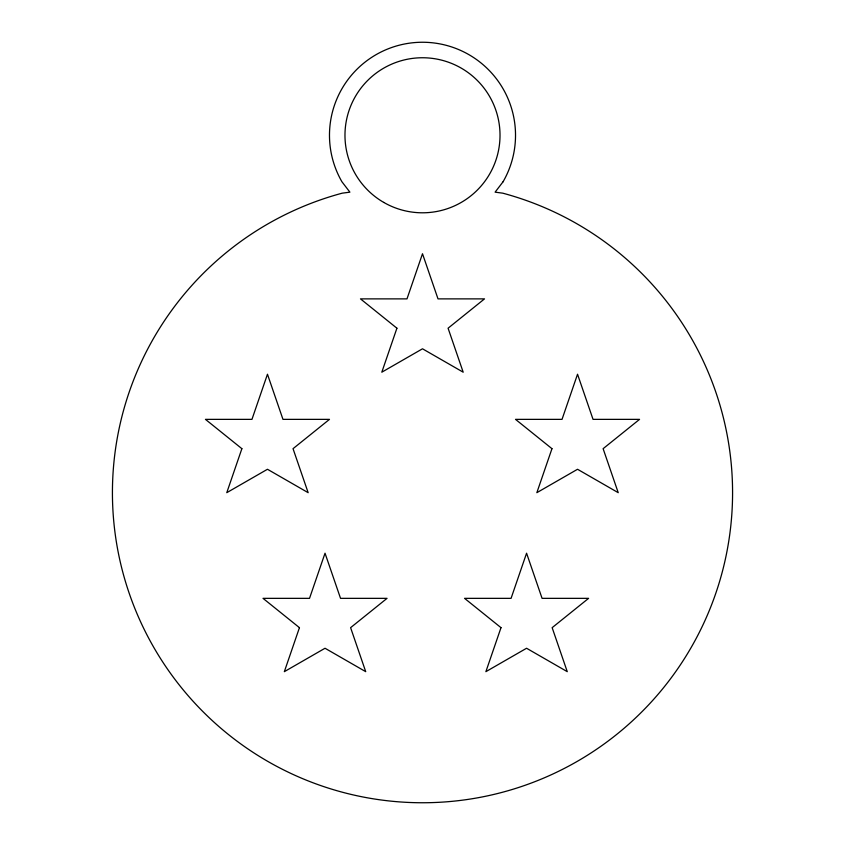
<?xml version="1.0" encoding="UTF-8"?>
<svg xmlns="http://www.w3.org/2000/svg" width="845" height="845" viewBox="0 0 845 845"><rect width="100%" height="100%" fill="white"/><g stroke="black" fill="none" stroke-linecap="round" stroke-linejoin="round"><path stroke-width="1.27" d="M241.881 448.684L226.777 492.677L267.464 469.271L308.15 492.677L293.035 448.684L329.476 419.363L282.969 419.363L267.464 374.229L251.958 419.363L205.451 419.363L241.881 448.684M396.918 328.209L381.813 372.191L422.5 348.795L463.187 372.191L448.082 328.209L484.512 298.876L438.006 298.876L422.5 253.743L406.994 298.876L360.488 298.876L396.918 328.209M299.447 627.666L284.342 671.659L325.029 648.252L365.716 671.659L350.601 627.666L387.042 598.344L340.535 598.344L325.029 553.211L309.524 598.344L263.017 598.344L299.447 627.666M551.965 448.684L536.85 492.677L577.536 469.271L618.223 492.677L603.119 448.684L639.549 419.363L593.042 419.363L577.536 374.229L562.031 419.363L515.524 419.363L551.965 448.684M501 627.666L485.886 671.659L526.572 648.252L567.259 671.659L552.155 627.666L588.595 598.344L542.078 598.344L526.572 553.211L511.077 598.344L464.56 598.344L501 627.666M503.06 181.781L495.096 192.164L502.754 193.167A310.073 310.073 0 0 1 676.496 670.529A310.073 310.073 0 0 1 168.504 670.529A310.073 310.073 0 0 1 342.246 193.167L349.904 192.164L341.94 181.781A93.024 93.024 0 0 1 422.5 42.25A93.024 93.024 0 0 1 503.06 181.781M383.736 202.409A77.518 77.518 0 0 0 500.018 135.274A77.518 77.518 0 0 0 383.736 68.139A77.518 77.518 0 0 0 383.736 202.409"/></g></svg>
